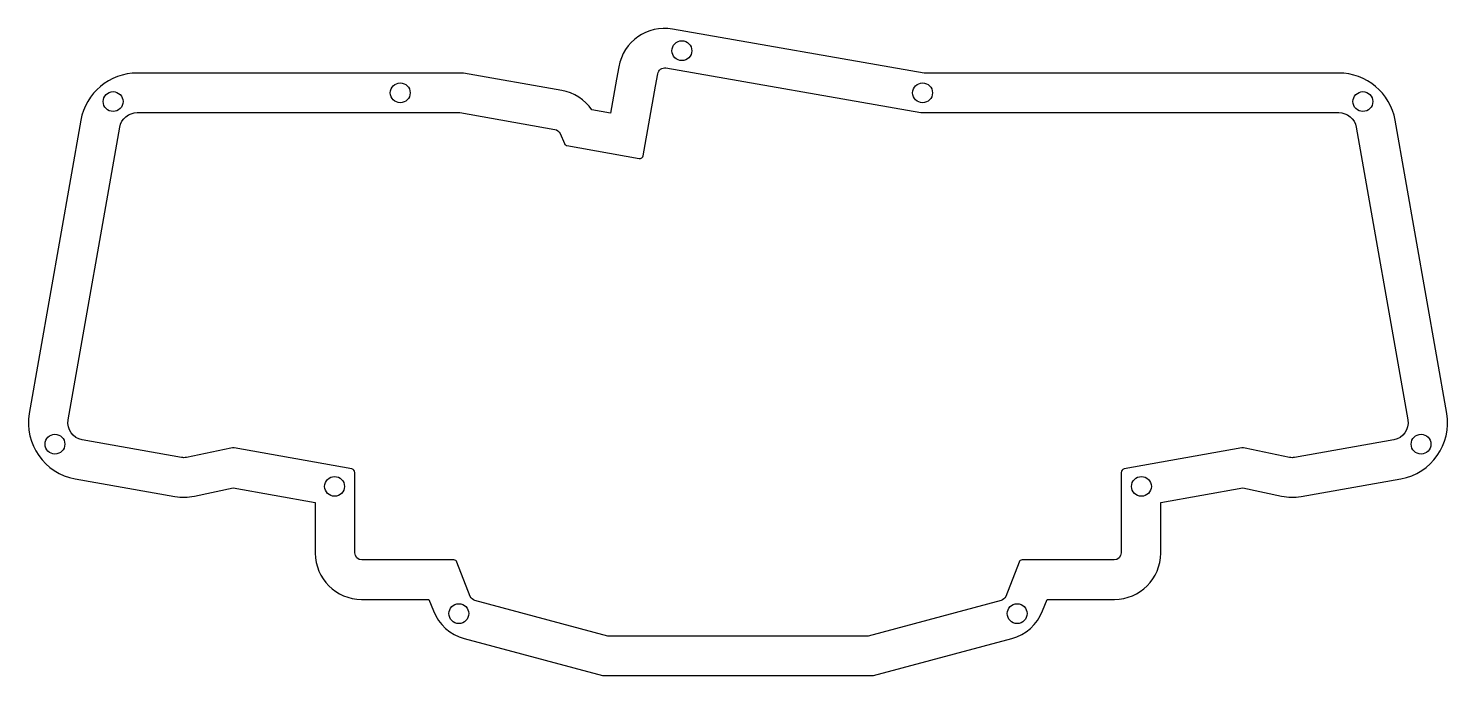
# Model space of a CAD drawing. Header units: millimetres. Extents: x -135 to 135, y -61 to 61.
import ezdxf

# ---------------------------------------------------------------- set-up
doc = ezdxf.new("R2010")
doc.units = ezdxf.units.MM
doc.layers.get('0').update_dxf_attribs({"linetype": 'CONTINUOUS'})

msp = doc.modelspace()

# ---------------------------------------------------------------- linework, layer by layer
for points in [[(35.31, 52.91), (-12.42, 61.26, 0.410235), (-22.6, 54.12), (-23.02, 51.72), (-24.16, 45.29), (-27.68, 45.92, 0.200345), (-33.42, 49.61), (-52.06, 52.91), (-113.89, 52.91, 0.363873), (-124.58, 43.95), (-134.38, -11.64, 0.407583), (-125.67, -24.07), (-106.74, -27.4, 0.092835), (-103.05, -27.34), (-95.71, -25.79), (-80.16, -28.56), (-80.15, -38.13, 0.410587), (-71.35, -46.94), (-58.58, -46.94), (-57.74, -49.1, 0.23409), (-51.88, -54.37), (-25.66, -61.39), (25.66, -61.39), (51.88, -54.37, 0.23409), (57.74, -49.1), (58.58, -46.94), (71.35, -46.94, 0.410587), (80.15, -38.13), (80.16, -28.56), (95.71, -25.79), (103.05, -27.34, 0.092835), (106.74, -27.4), (125.67, -24.07, 0.407583), (134.38, -11.64), (124.58, 43.95, 0.363819), (113.89, 52.91)], [(-13.67, 53.87), (34.66, 45.41), (113.89, 45.41, -0.363744), (117.19, 42.65), (126.98, -12.88, -0.402269), (124.32, -16.69), (105.47, -20.01, -0.08954), (104.58, -20), (96.14, -18.21, 0.093482), (95.52, -18.2), (73.19, -22.19, 0.366117), (72.66, -22.83), (72.65, -38.1, -0.404986), (71.32, -39.44), (53.88, -39.44, 0.309726), (53.28, -39.85), (50.76, -46.35, -0.226041), (49.88, -47.14), (24.68, -53.89), (-24.68, -53.89), (-49.88, -47.14, -0.226041), (-50.76, -46.35), (-53.28, -39.85, 0.309726), (-53.88, -39.44), (-71.32, -39.44, -0.404986), (-72.65, -38.1), (-72.66, -22.83, 0.366117), (-73.19, -22.19), (-95.52, -18.2, 0.093482), (-96.14, -18.21), (-104.58, -20, -0.08954), (-105.47, -20.01), (-124.32, -16.69, -0.402269), (-126.98, -12.88), (-117.19, 42.65, -0.363744), (-113.89, 45.41), (-52.72, 45.41), (-34.73, 42.23, -0.250589), (-33.73, 41.44), (-32.89, 39.52, 0.235058), (-32.43, 39.15), (-18.71, 36.7, 0.419165), (-17.96, 37.23), (-15.64, 50.42), (-15.22, 52.78, -0.404676)]]:
    msp.add_lwpolyline(points, format="xyb", close=True)
for centre in [(-10.64, 57.15), (-118.46, 47.5), (-64.03, 49.16), (34.99, 49.16), (118.46, 47.5), (-129.49, -17.48), (129.49, -17.48), (-76.48, -25.49), (76.48, -25.49), (-52.92, -49.63), (52.92, -49.63)]:
    msp.add_circle(centre, 1.88)

doc.saveas('drawing.dxf')
